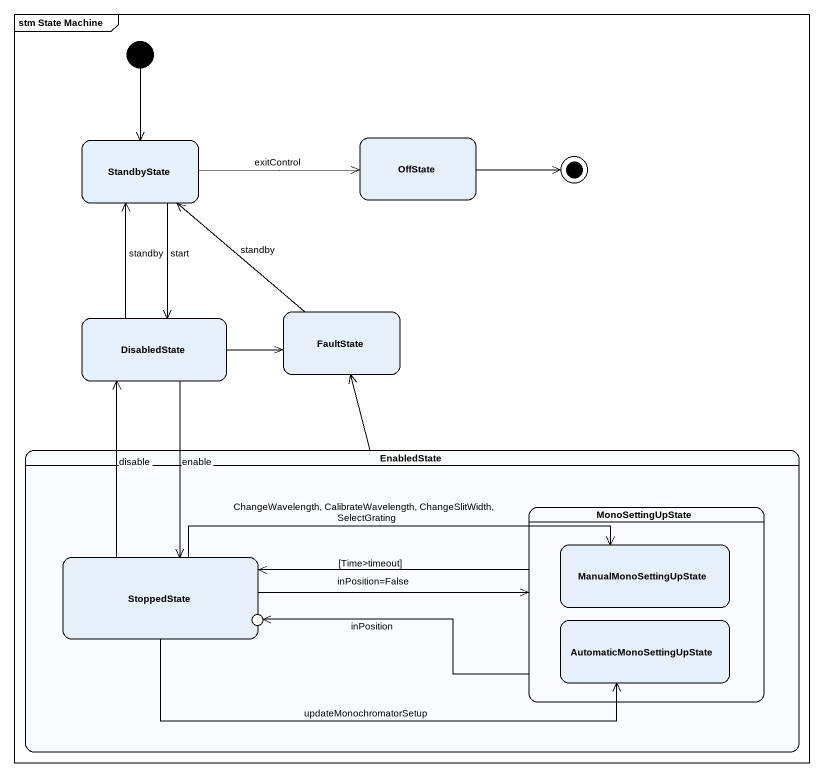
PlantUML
@startuml
mainframe stm State Machine
hide empty description
state StandbyState
state OffState
state DisabledState
state FaultState
state EnabledState {
  state MonoSettingUpState {
    state ManualMonoSettingUpState
    state AutomaticMonoSettingUpState
  }
  state StoppedState
  state entry1 <<entryPoint>>
}
[*] --> StandbyState
StandbyState -right-> OffState : exitControl
StandbyState --> DisabledState : start
DisabledState -up-> StandbyState : standby
DisabledState -right-> FaultState
DisabledState --> StoppedState : enable
FaultState -up-> StandbyState : standby
EnabledState -up-> FaultState
MonoSettingUpState -left-> StoppedState : [Time>timeout]
MonoSettingUpState -left-> entry1 : inPosition
StoppedState -up-> DisabledState : disable
StoppedState -right-> MonoSettingUpState : inPosition=False
StoppedState -right-> ManualMonoSettingUpState : ChangeWavelength, CalibrateWavelength, ChangeSlitWidth, SelectGrating
StoppedState -right-> AutomaticMonoSettingUpState : updateMonochromatorSetup
OffState -right-> [*]
@enduml
